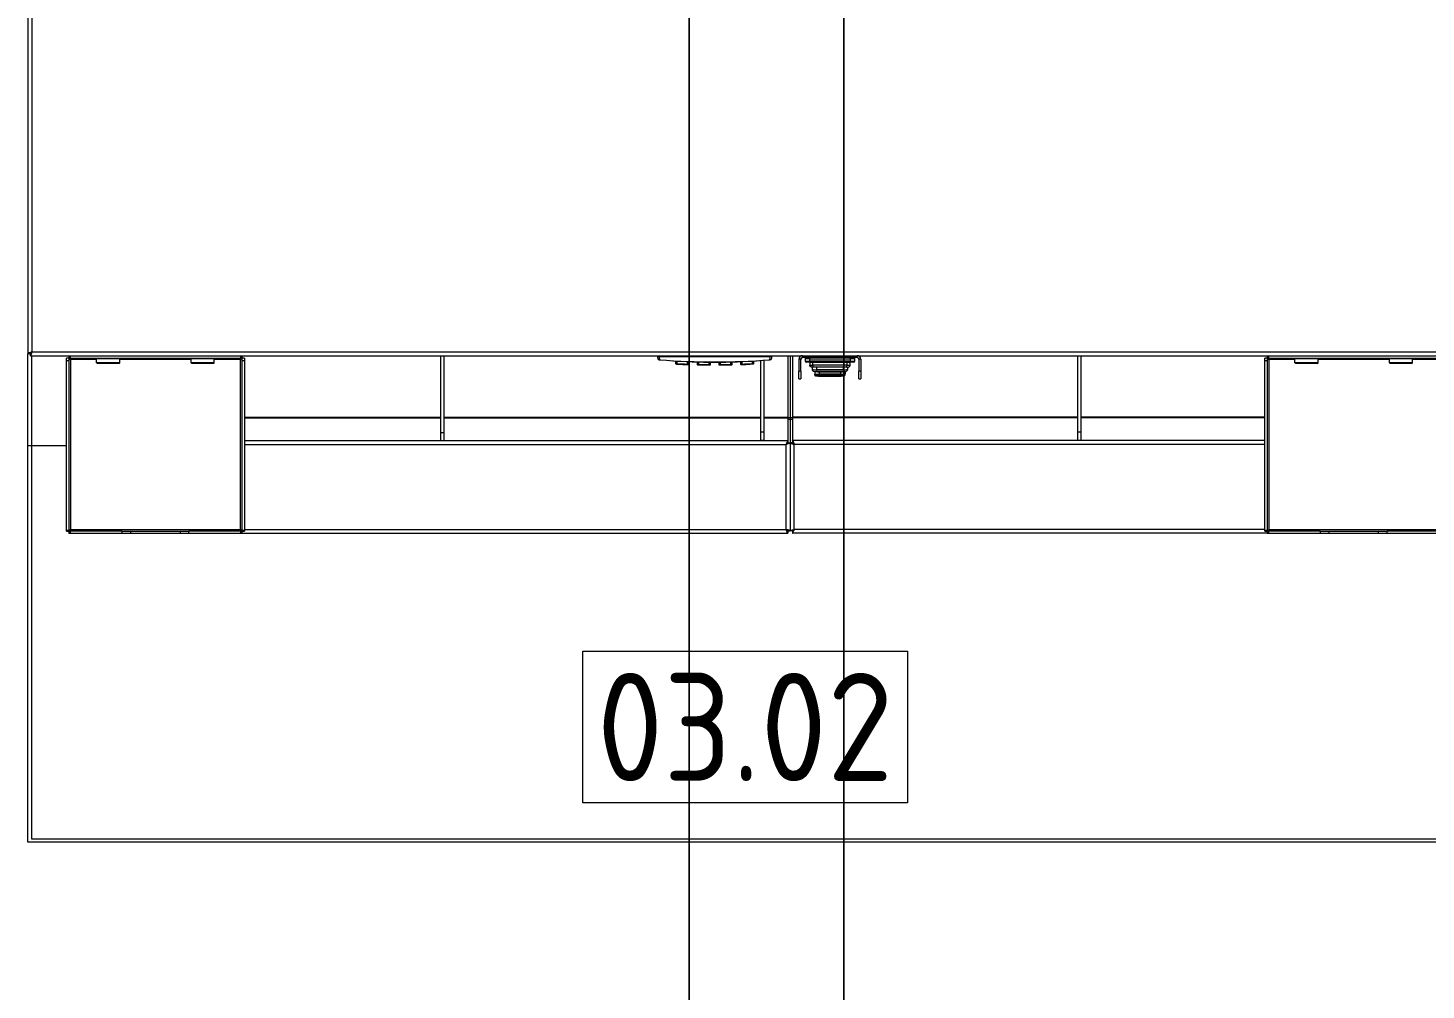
# Model space of a CAD drawing. Header units: inches. Extents: x 15 to 18199, y 5 to 12862.
# Drawn here: x 2012 to 2917, y 9131 to 9754 of the extents above; entities that cross this region are included whole.
import ezdxf
from ezdxf.enums import TextEntityAlignment as Align

# ---------------------------------------------------------------- set-up
doc = ezdxf.new("R2010")
doc.units = ezdxf.units.IN
doc.header["$MEASUREMENT"] = 0
doc.linetypes.add('$0$XREF-M AMNTY-ARC-GR$0$DLINE', pattern=[0.55, 0.3, -0.25])
for name, color, linetype, lineweight in [('200', 7, 'Continuous', 13), ('410P', 4, 'Continuous', 13), ('410PA', 4, 'Continuous', 13)]:
    doc.layers.add(name, color=color, linetype=linetype, lineweight=lineweight)
doc.styles.add('ISO8', font='isocp.shx')

# ---------------------------------------------------------------- blocks, each defined once
blk = doc.blocks.new('POS-G-A')
at = {"layer": '410P'}
blk.add_lwpolyline([(-105, -49), (-105, 49), (105, 49), (105, -49)], close=True, dxfattribs=at)
at = {"layer": '410P', "color": 3, "style": 'ISO8'}
blk.add_attdef('POS', text='', height=70, dxfattribs=at).set_placement((0, 0), align=Align.MIDDLE_CENTER)
at = {"layer": '410PA', "color": 4, "style": 'ISO8'}
blk.add_attdef('ARTIKELNUMMER', text='', height=50, dxfattribs=at).set_placement((0, -119), align=Align.CENTER)
blk = doc.blocks.new('A$C51405594')
at = {"layer": '200'}
for p, q in [((0, 999.95), (0, 316.2)), ((2.5, 997.45), (2.5, 317.45)), ((1.6, 316.45), (1.6, 316.81)), ((2.26, 317.31), (2.42, 317.31)), ((2.5, 317.45), (937.5, 317.45)), ((0, 256.75), (0, 316.2)), ((1.6, 316.2), (0, 316.2)), ((1.6, 314.95), (938.4, 314.95)), ((2.25, 314.95), (2.25, 256.75)), ((24.96, 311.87), (24.96, 313.44)), ((26.46, 313.44), (24.96, 313.44)), ((24.96, 311.87), (26.46, 311.87)), ((24.96, 201.89), (24.96, 311.87)), ((26.46, 313.44), (26.46, 311.87)), ((26.46, 311.87), (26.46, 201.89)), ((26.47, 314.95), (26.47, 313.45)), ((27.47, 313.45), (26.47, 313.45)), ((44.42, 312.45), (27.46, 312.45)), ((27.46, 312.45), (27.46, 202.45)), ((27.47, 313.45), (27.47, 314.95)), ((27.47, 313.45), (137.45, 313.45)), ((59.42, 312.95), (44.42, 312.95)), ((44.42, 310.45), (44.42, 312.95)), ((59.42, 310.45), (44.42, 310.45)), ((44.92, 309.95), (44.42, 310.45)), ((58.92, 309.95), (44.92, 309.95)), ((48.42, 312.95), (48.42, 313.45)), ((55.42, 312.95), (55.42, 313.45)), ((58.92, 309.95), (59.42, 310.45)), ((59.42, 310.45), (59.42, 312.95)), ((105.5, 312.45), (59.42, 312.45)), ((120.5, 312.95), (105.5, 312.95)), ((105.5, 310.45), (105.5, 312.95)), ((120.5, 310.45), (105.5, 310.45)), ((106, 309.95), (105.5, 310.45)), ((120, 309.95), (106, 309.95)), ((109.5, 312.95), (109.5, 313.45)), ((116.5, 312.95), (116.5, 313.45)), ((120, 309.95), (120.5, 310.45)), ((120.5, 310.45), (120.5, 312.95)), ((137.46, 312.45), (120.5, 312.45)), ((137.45, 314.95), (137.45, 313.45)), ((138.45, 313.45), (137.45, 313.45)), ((137.46, 202.45), (137.46, 312.45)), ((138.45, 313.45), (138.45, 314.95)), ((139.96, 313.44), (138.46, 313.44)), ((138.46, 311.87), (138.46, 313.44)), ((138.46, 311.87), (139.96, 311.87)), ((138.46, 201.89), (138.46, 311.87)), ((139.96, 313.44), (139.96, 311.87)), ((139.96, 311.87), (139.96, 201.89)), ((267, 265.08), (267, 314.95)), ((269, 314.95), (269, 265.08)), ((407.6, 314.45), (407.6, 314.95)), ((408.2, 314.45), (480.2, 314.45)), ((415.2, 311.75), (415.2, 311.89)), ((418.95, 311.52), (418.95, 309.89)), ((419.44, 309.63), (419.44, 309.57)), ((419.47, 309.63), (419.47, 309.57)), ((419.94, 309.6), (419.95, 309.85)), ((419.95, 309.85), (419.95, 311.47)), ((420.57, 309.57), (420.57, 309.51)), ((420.63, 309.57), (420.63, 309.5)), ((420.86, 309.55), (420.86, 309.49)), ((420.94, 309.55), (420.94, 309.49)), ((422.19, 309.49), (422.19, 309.43)), ((422.28, 309.48), (422.28, 309.42)), ((422.47, 309.47), (422.47, 309.41)), ((422.79, 309.46), (422.79, 309.4)), ((423.29, 309.44), (423.29, 309.37)), ((423.36, 309.43), (423.36, 309.37)), ((423.9, 309.41), (423.9, 309.34)), ((424.63, 309.37), (424.63, 309.31)), ((424.87, 309.36), (424.87, 309.3)), ((425.12, 309.35), (425.12, 309.29)), ((425.65, 309.33), (425.65, 309.27)), ((425.74, 309.33), (425.74, 309.26)), ((425.92, 309.32), (425.92, 309.26)), ((426.15, 309.25), (426.17, 309.25)), ((426.17, 309.31), (426.17, 309.25)), ((426.17, 309.25), (426.35, 309.25)), ((426.35, 309.3), (426.35, 309.25)), ((426.35, 309.25), (426.42, 309.25)), ((426.42, 309.3), (426.42, 309.25)), ((426.45, 309.55), (426.44, 309.3)), ((426.45, 311.16), (426.45, 309.55)), ((426.97, 309.28), (426.97, 309.25)), ((427.45, 309.52), (427.45, 311.12)), ((432.95, 310.95), (432.95, 309.33)), ((433.94, 309.07), (433.95, 309.32)), ((433.95, 309.32), (433.95, 310.92)), ((438.65, 310.97), (438.65, 310.98)), ((440.45, 310.82), (440.45, 309.21)), ((440.45, 309.21), (440.45, 308.96)), ((441.45, 309.21), (441.45, 310.82)), ((442.3, 310.94), (442.3, 310.95)), ((442.37, 310.94), (442.37, 310.95)), ((446.03, 310.94), (446.03, 310.95)), ((446.1, 310.94), (446.1, 310.95)), ((446.95, 310.82), (446.95, 309.21)), ((447.95, 309.21), (447.95, 310.82)), ((447.95, 308.96), (447.95, 309.21)), ((449.2, 308.98), (449.2, 308.95)), ((449.2, 308.95), (453.2, 308.95)), ((449.76, 310.97), (449.76, 310.98)), ((453.2, 309.04), (453.2, 308.95)), ((454.45, 310.92), (454.45, 309.32)), ((454.45, 309.32), (454.46, 309.07)), ((455.45, 309.33), (455.45, 310.95)), ((460.95, 311.12), (460.95, 309.52)), ((461.95, 309.55), (461.95, 311.16)), ((461.96, 309.3), (461.95, 309.55)), ((463.2, 309.35), (463.2, 309.3)), ((463.2, 309.3), (463.45, 309.3)), ((465.2, 309.44), (465.2, 309.38)), ((467.2, 309.54), (467.2, 309.47)), ((468.45, 311.47), (468.45, 309.85)), ((468.45, 309.85), (468.46, 309.6)), ((469.45, 309.89), (469.45, 311.52)), ((473.2, 311.89), (473.2, 311.75)), ((474, 265.51), (474, 311.94)), ((476, 312.08), (476, 265.51)), ((480.8, 314.45), (480.8, 314.95)), ((491.5, 314.95), (491.5, 275.14)), ((493, 314.95), (493, 274.68)), ((493, 314.95), (493, 274.68)), ((494.5, 314.95), (494.5, 275.14)), ((498.7, 312.7), (498.7, 304.95)), ((499.95, 312.7), (498.7, 312.7)), ((499.95, 304.95), (499.95, 312.7)), ((500.95, 314.95), (500.95, 313.7)), ((536.45, 313.7), (500.95, 313.7)), ((505.75, 312.95), (502.75, 312.95)), ((502.75, 312.95), (502.75, 311.45)), ((502.75, 311.45), (505.75, 311.45)), ((505.75, 310.7), (503.5, 310.7)), ((505.75, 313.7), (505.75, 312.95)), ((505.75, 311.45), (505.75, 312.95)), ((505.75, 312.95), (531.75, 312.95)), ((505.75, 311.45), (505.75, 310.7)), ((531.75, 311.45), (505.75, 311.45)), ((505.75, 310.7), (505.75, 308.81)), ((505.75, 310.7), (531.75, 310.7)), ((507.25, 307.57), (507.25, 306.17)), ((507.75, 308.77), (507.75, 310.7)), ((529.75, 308.77), (507.75, 308.77)), ((507.75, 308.77), (507.75, 307.57)), ((529.75, 307.57), (507.75, 307.57)), ((510.25, 305.89), (510.25, 307.57)), ((527.25, 307.57), (527.25, 305.89)), ((529.75, 310.7), (529.75, 308.77)), ((529.75, 307.57), (529.75, 308.77)), ((530.25, 306.17), (530.25, 307.57)), ((531.75, 312.95), (531.75, 313.7)), ((534.75, 312.95), (531.75, 312.95)), ((531.75, 312.95), (531.75, 311.45)), ((531.75, 311.45), (534.75, 311.45)), ((531.75, 310.7), (531.75, 311.45)), ((531.75, 308.81), (531.75, 310.7)), ((534, 310.7), (531.75, 310.7)), ((534.75, 311.45), (534.75, 312.95)), ((536.45, 313.7), (536.45, 314.95)), ((537.45, 312.7), (537.45, 304.95)), ((538.7, 312.7), (537.45, 312.7)), ((538.7, 312.7), (538.7, 304.95)), ((679, 265.51), (679, 314.95)), ((681, 314.95), (681, 265.51)), ((800.04, 311.87), (800.04, 313.44)), ((801.54, 313.44), (800.04, 313.44)), ((800.04, 311.87), (801.54, 311.87)), ((800.04, 201.89), (800.04, 311.87)), ((801.54, 313.44), (801.54, 311.87)), ((801.54, 311.87), (801.54, 201.89)), ((801.55, 314.95), (801.55, 313.45)), ((802.55, 313.45), (801.55, 313.45)), ((819.5, 312.45), (802.54, 312.45)), ((802.54, 312.45), (802.54, 202.45)), ((802.55, 313.45), (802.55, 314.95)), ((802.55, 313.45), (912.53, 313.45)), ((834.5, 312.95), (819.5, 312.95)), ((819.5, 310.45), (819.5, 312.95)), ((834.5, 310.45), (819.5, 310.45)), ((820, 309.95), (819.5, 310.45)), ((834, 309.95), (820, 309.95)), ((823.5, 312.95), (823.5, 313.45)), ((830.5, 312.95), (830.5, 313.45)), ((834, 309.95), (834.5, 310.45)), ((834.5, 310.45), (834.5, 312.95)), ((880.58, 312.45), (834.5, 312.45)), ((895.58, 312.95), (880.58, 312.95)), ((880.58, 310.45), (880.58, 312.95)), ((895.58, 310.45), (880.58, 310.45)), ((881.08, 309.95), (880.58, 310.45)), ((895.08, 309.95), (881.08, 309.95)), ((884.58, 312.95), (884.58, 313.45)), ((891.58, 312.95), (891.58, 313.45)), ((895.08, 309.95), (895.58, 310.45)), ((895.58, 310.45), (895.58, 312.95)), ((912.54, 312.45), (895.58, 312.45)), ((498.7, 299.95), (498.7, 304.95)), ((499.95, 304.95), (498.7, 304.95)), ((498.7, 299.95), (499.95, 299.95)), ((499.95, 304.95), (499.95, 299.95)), ((508.9, 304.82), (508.9, 303.33)), ((509, 302.39), (509, 303.11)), ((510.25, 305.89), (510.25, 304.75)), ((527.25, 305.89), (510.25, 305.89)), ((510.25, 304.75), (511.05, 304.75)), ((512, 304.54), (512, 304.76)), ((525.5, 304.76), (512, 304.76)), ((512, 304.54), (525.5, 304.54)), ((512, 302.97), (512, 304.54)), ((512, 302.97), (512, 302.78)), ((525.5, 302.97), (512, 302.97)), ((512, 302.03), (512, 302.78)), ((525.5, 302.78), (512, 302.78)), ((512, 301.81), (512, 302.03)), ((525.5, 302.03), (512, 302.03)), ((512, 301.81), (525.5, 301.81)), ((525.5, 304.54), (525.5, 304.76)), ((525.5, 304.54), (525.5, 302.97)), ((525.5, 302.97), (525.5, 302.78)), ((525.5, 302.03), (525.5, 302.78)), ((525.5, 302.03), (525.5, 301.81)), ((526.44, 304.75), (527.25, 304.75)), ((527.25, 304.75), (527.25, 305.89)), ((528.5, 302.39), (528.5, 303.11)), ((528.6, 304.82), (528.6, 303.33)), ((537.45, 299.95), (537.45, 304.95)), ((538.7, 304.95), (537.45, 304.95)), ((537.45, 299.95), (538.7, 299.95)), ((538.7, 304.95), (538.7, 299.95)), ((139.96, 275.14), (267, 275.14)), ((139.96, 274.74), (267, 274.74)), ((269, 275.14), (474, 275.14)), ((269, 274.74), (474, 274.74)), ((476, 275.14), (491.5, 275.14)), ((476, 274.74), (491.5, 274.74)), ((491.5, 275.14), (491.5, 274.74)), ((491.5, 274.74), (491.5, 259.92)), ((493, 274.68), (491.5, 274.68)), ((493, 273.66), (491.5, 273.66)), ((493, 274.68), (493, 273.66)), ((494.5, 274.68), (493, 274.68)), ((493, 274.68), (493, 273.66)), ((494.5, 273.66), (493, 273.66)), ((493, 273.66), (493, 258.5)), ((493, 273.66), (493, 258.5)), ((679, 275.14), (494.5, 275.14)), ((494.5, 275.14), (494.5, 274.74)), ((679, 274.74), (494.5, 274.74)), ((494.5, 274.74), (494.5, 259.92)), ((800.04, 275.14), (681, 275.14)), ((800.04, 274.74), (681, 274.74)), ((269, 265.08), (267, 265.08)), ((267, 260.08), (267, 265.08)), ((269, 265.08), (269, 260.08)), ((476, 265.51), (474, 265.51)), ((474, 260.26), (474, 265.51)), ((476, 265.51), (476, 260.26)), ((681, 265.51), (679, 265.51)), ((679, 260.26), (679, 265.51)), ((681, 265.51), (681, 260.26)), ((0, 256.75), (2.25, 256.75)), ((0, 0), (0, 256.75)), ((0, 256.75), (2.25, 256.75)), ((2.25, 256.75), (24.96, 256.75)), ((2.25, 256.75), (24.96, 256.75)), ((2.25, 256.75), (2.25, 2.25)), ((139.96, 260.08), (491.43, 260.08)), ((139.96, 257.58), (490.5, 257.58)), ((474, 260.08), (474, 260.26)), ((474, 260.26), (476, 260.26)), ((476, 260.26), (476, 260.08)), ((490.5, 202.5), (490.5, 257.58)), ((491.5, 258.51), (491.22, 258.51)), ((491.43, 260.08), (491.43, 258.58)), ((491.5, 259.92), (491.5, 258.51)), ((491.5, 258.51), (491.5, 258.5)), ((491.5, 258.5), (493, 258.5)), ((494.5, 258.5), (493, 258.5)), ((493, 258.5), (493, 201.57)), ((493, 258.5), (493, 201.57)), ((494.5, 259.92), (494.5, 258.51)), ((494.5, 258.51), (494.78, 258.51)), ((494.5, 258.51), (494.5, 258.5)), ((800.04, 260.08), (494.57, 260.08)), ((494.57, 260.08), (494.57, 258.58)), ((800.04, 257.58), (495.5, 257.58)), ((495.5, 202.5), (495.5, 257.58)), ((679, 260.08), (679, 260.26)), ((679, 260.26), (681, 260.26)), ((681, 260.26), (681, 260.08)), ((24.96, 201.46), (24.96, 201.89)), ((26.46, 201.89), (24.96, 201.89)), ((24.96, 201.46), (26.46, 201.46)), ((26.46, 201.89), (26.46, 201.46)), ((26.47, 201.45), (27.47, 201.45)), ((26.47, 201.45), (26.47, 199.95)), ((27.47, 199.95), (26.47, 199.95)), ((27.46, 202.45), (137.46, 202.45)), ((27.47, 199.95), (27.47, 201.45)), ((60.78, 201.45), (27.47, 201.45)), ((60.78, 199.95), (27.47, 199.95)), ((60.78, 201.45), (60.78, 199.95)), ((60.78, 201.45), (66.56, 201.45)), ((66.56, 199.95), (60.78, 199.95)), ((66.56, 199.95), (66.56, 201.45)), ((66.56, 201.45), (98.36, 201.45)), ((98.36, 199.95), (66.56, 199.95)), ((98.36, 201.45), (104.15, 201.45)), ((98.36, 201.45), (98.36, 199.95)), ((104.15, 199.95), (98.36, 199.95)), ((104.15, 199.95), (104.15, 201.45)), ((137.45, 201.45), (104.15, 201.45)), ((137.45, 199.95), (104.15, 199.95)), ((137.45, 201.45), (138.45, 201.45)), ((137.45, 201.45), (137.45, 199.95)), ((138.45, 199.95), (137.45, 199.95)), ((138.45, 199.95), (138.45, 201.45)), ((138.45, 200), (491.43, 200)), ((138.46, 201.46), (138.46, 201.89)), ((139.96, 201.89), (138.46, 201.89)), ((138.46, 201.46), (139.96, 201.46)), ((139.96, 202.5), (490.5, 202.5)), ((139.96, 201.89), (139.96, 201.46)), ((491.43, 201.5), (491.43, 200)), ((491.5, 201.57), (493, 201.57)), ((494.5, 201.57), (493, 201.57)), ((494.57, 201.5), (494.57, 200)), ((801.55, 200), (494.57, 200)), ((800.04, 202.5), (495.5, 202.5)), ((800.04, 201.46), (800.04, 201.89)), ((801.54, 201.89), (800.04, 201.89)), ((800.04, 201.46), (801.54, 201.46)), ((801.54, 201.89), (801.54, 201.46)), ((801.55, 201.45), (802.55, 201.45)), ((801.55, 201.45), (801.55, 199.95)), ((802.55, 199.95), (801.55, 199.95)), ((802.54, 202.45), (912.54, 202.45)), ((802.55, 199.95), (802.55, 201.45)), ((835.86, 201.45), (802.55, 201.45)), ((835.86, 199.95), (802.55, 199.95)), ((835.86, 201.45), (835.86, 199.95)), ((835.86, 201.45), (841.64, 201.45)), ((841.64, 199.95), (835.86, 199.95)), ((841.64, 199.95), (841.64, 201.45)), ((841.64, 201.45), (873.44, 201.45)), ((873.44, 199.95), (841.64, 199.95)), ((873.44, 201.45), (879.23, 201.45)), ((873.44, 201.45), (873.44, 199.95)), ((879.23, 199.95), (873.44, 199.95)), ((879.23, 199.95), (879.23, 201.45)), ((912.53, 201.45), (879.23, 201.45)), ((912.53, 199.95), (879.23, 199.95)), ((940, 0), (0, 0)), ((2.25, 2.25), (937.75, 2.25))]:
    blk.add_line(p, q, dxfattribs=at)
for centre, radius, start, end in [((416, 315.17), 8.83, 184.67542, 197.94445), ((416, 315.17), 7.83, 185.27438, 201.02273), ((444.2, 758.22), 447.27, 265.44654, 274.55346), ((444.2, 758.08), 447.27, 266.28246, 273.71754), ((419.2, 309.89), 0.25, 180, 266.8083), ((444.2, 758.22), 449.33, 266.84082, 266.84523), ((444.2, 758.22), 449.27, 266.90415, 267.73448), ((444.2, 758.22), 449.02, 266.90415, 267.73448), ((444.2, 758.22), 449.33, 267.20376, 267.22855), ((444.2, 758.22), 449.33, 267.22855, 267.26914), ((444.2, 758.22), 449.33, 267.26914, 267.33256), ((444.2, 758.22), 449.33, 267.33256, 267.34183), ((444.2, 758.22), 449.33, 267.41031, 267.50343), ((444.2, 758.22), 449.33, 267.50343, 267.53406), ((444.2, 758.22), 449.33, 267.63433, 267.64563), ((444.2, 758.22), 449.33, 267.6686, 267.69772), ((427.2, 309.52), 0.25, 267.83025, 0), ((433.2, 309.33), 0.25, 180, 268.59624), ((444.2, 758.22), 449.27, 268.69197, 269.52149), ((444.2, 758.22), 449.02, 268.69197, 269.52149), ((444.2, 758.22), 447.28, 269.2885, 269.75688), ((441.2, 309.21), 0.25, 269.61719, 0), ((444.2, 758.22), 447.28, 269.76541, 270.23377), ((444.2, 758.22), 447.28, 270.24383, 270.71221), ((447.2, 309.21), 0.25, 180, 270.38281), ((444.2, 758.22), 449.02, 270.47851, 271.30803), ((444.2, 758.22), 449.27, 270.47851, 271.30803), ((455.2, 309.33), 0.25, 271.40376, 0), ((461.2, 309.52), 0.25, 180, 272.16975), ((444.2, 758.22), 449.02, 272.26552, 273.09585), ((444.2, 758.22), 449.27, 272.26552, 273.09585), ((444.2, 758.22), 449.33, 272.45587, 272.67875), ((444.2, 758.22), 449.33, 272.67875, 272.93408), ((469.2, 309.89), 0.25, 273.1917, 0), ((472.4, 315.17), 7.83, 338.97727, 354.72562), ((472.4, 315.17), 8.83, 342.05555, 355.32458), ((500.95, 312.7), 2.25, 90, 180), ((500.95, 312.7), 1, 90, 180), ((503.5, 312.95), 0.75, 90, 180), ((503.5, 311.45), 0.75, 180, 270), ((534, 312.95), 0.75, 0, 90), ((534, 311.45), 0.75, 270, 0), ((536.45, 312.7), 2.25, 0, 90), ((536.45, 312.7), 1, 0, 90)]:
    blk.add_arc(centre, radius, start, end, dxfattribs=at)
for centre, major_axis, ratio, start_param, end_param in [((507.75, 308.81), (-2, 0), 0.021935, 0, 1.570796), ((529.75, 308.81), (-2, 0), 0.021935, 1.570796, 3.141593), ((510.25, 306.17), (-3, 0), 0.09327, 0, 1.570796), ((512, 303.33), (-3.1, 0), 0.118701, 0, 1.570796), ((512, 304.87), (-3.1, 0), 0.118701, 0.169799, 1.137639), ((512, 302.39), (-3, 0), 0.118701, 0, 1.570796), ((512, 303.13), (-3, 0), 0.118701, 0.160077, 1.570796), ((510.59, 304.51), (0.014, 0.25), 0.416771, 4.843345, 6.022934), ((525.5, 303.33), (3.1, 0), 0.118701, 4.712389, 6.283185), ((525.5, 303.13), (3, 0), 0.118701, 4.712389, 6.123108), ((525.5, 302.39), (3, 0), 0.118701, 4.712389, 6.283185), ((525.5, 304.87), (3.1, 0), 0.118701, 5.145546, 6.113248), ((526.9, 304.51), (-0.014, 0.25), 0.416771, 0.260252, 1.43984), ((527.25, 306.17), (-3, 0), 0.09327, 1.570796, 3.141593)]:
    blk.add_ellipse(centre, major_axis=major_axis, ratio=ratio, start_param=start_param, end_param=end_param, dxfattribs=at)
for points, knots in [([(0, 316.55), (0, 316.62), (0.07, 316.7), (0.33, 316.85), (0.52, 316.93), (1, 317.08), (1.28, 317.16), (1.88, 317.31), (2.19, 317.38), (2.5, 317.45)], [0, 0, 0, 0, 0.1028579, 0.1028579, 0.2056657, 0.2056657, 0.3084733, 0.3084733, 0.4041739, 0.4041739, 0.4041739, 0.4041739]), ([(1.5, 316.55), (1.41, 316.55), (0.91, 316.55), (0.41, 316.55), (0, 316.55)], [0.05, 0.05, 0.05, 0.05, 0.077324, 0.2, 0.2, 0.2, 0.2]), ([(2.5, 317.45), (2.35, 317.36), (2.2, 317.28), (1.93, 317.1), (1.81, 317.02), (1.65, 316.87), (1.59, 316.81), (1.52, 316.68), (1.5, 316.61), (1.5, 316.55)], [0, 0, 0, 0, 0.0519615, 0.0519615, 0.1039035, 0.1039035, 0.1427772, 0.1427772, 0.1816509, 0.1816509, 0.1816509, 0.1816509]), ([(1.6, 316.45), (1.69, 316.45), (1.77, 316.48), (1.94, 316.61), (2.03, 316.71), (2.18, 316.91), (2.24, 317.01), (2.37, 317.22), (2.44, 317.34), (2.5, 317.45)], [0, 0, 0, 0, 0.0519615, 0.0519615, 0.1039035, 0.1039035, 0.1427772, 0.1427772, 0.1816509, 0.1816509, 0.1816509, 0.1816509]), ([(2.5, 317.45), (2.42, 317.11), (2.35, 316.78), (2.19, 316.17), (2.12, 315.89), (1.97, 315.42), (1.89, 315.24), (1.74, 315.01), (1.67, 314.95), (1.6, 314.95)], [0, 0, 0, 0, 0.1028579, 0.1028579, 0.2056657, 0.2056657, 0.3084733, 0.3084733, 0.4041739, 0.4041739, 0.4041739, 0.4041739]), ([(1.6, 314.95), (1.6, 315.36), (1.6, 315.86), (1.6, 316.36), (1.6, 316.45)], [-0.2, -0.2, -0.2, -0.2, -0.077324, -0.05, -0.05, -0.05, -0.05]), ([(27.46, 312.45), (27.31, 312.55), (27.15, 312.64), (26.88, 312.84), (26.76, 312.93), (26.6, 313.1), (26.55, 313.17), (26.48, 313.3), (26.46, 313.37), (26.46, 313.44)], [0, 0, 0, 0, 0.0546692, 0.0546692, 0.1093187, 0.1093187, 0.1478201, 0.1478201, 0.1863216, 0.1863216, 0.1863216, 0.1863216]), ([(26.47, 313.45), (26.57, 313.45), (26.66, 313.41), (26.86, 313.28), (26.95, 313.18), (27.12, 312.97), (27.19, 312.87), (27.32, 312.66), (27.39, 312.56), (27.46, 312.45)], [0, 0, 0, 0, 0.0546692, 0.0546692, 0.1093187, 0.1093187, 0.1478201, 0.1478201, 0.1863216, 0.1863216, 0.1863216, 0.1863216]), ([(137.46, 312.45), (137.56, 312.6), (137.65, 312.75), (137.85, 313.03), (137.94, 313.15), (138.11, 313.31), (138.18, 313.36), (138.31, 313.43), (138.38, 313.45), (138.45, 313.45)], [0, 0, 0, 0, 0.0546692, 0.0546692, 0.1093187, 0.1093187, 0.1478201, 0.1478201, 0.1863216, 0.1863216, 0.1863216, 0.1863216]), ([(138.46, 313.44), (138.46, 313.34), (138.42, 313.25), (138.29, 313.05), (138.19, 312.96), (137.98, 312.79), (137.88, 312.72), (137.68, 312.58), (137.57, 312.52), (137.46, 312.45)], [0, 0, 0, 0, 0.0546692, 0.0546692, 0.1093187, 0.1093187, 0.1478201, 0.1478201, 0.1863216, 0.1863216, 0.1863216, 0.1863216]), ([(408.2, 314.45), (408.08, 314.45), (407.93, 314.45), (407.71, 314.45), (407.58, 314.45), (407.41, 314.45), (407.32, 314.45), (407.23, 314.45), (407.21, 314.45), (407.2, 314.45)], [0.4452807, 0.4452807, 0.4452807, 0.4452807, 0.4825033, 0.4825033, 0.5196348, 0.5196348, 0.5566795, 0.5566795, 0.5936611, 0.5936611, 0.5936611, 0.5936611]), ([(407.6, 312.45), (407.6, 312.45), (407.62, 312.45), (407.7, 312.44), (407.76, 312.44), (407.93, 312.42), (408.04, 312.41), (408.24, 312.4), (408.33, 312.39), (408.51, 312.37), (408.6, 312.37), (408.69, 312.36)], [0.5010989, 0.5010989, 0.5010989, 0.5010989, 0.5332716, 0.5332716, 0.5707133, 0.5707133, 0.6110814, 0.6110814, 0.638647, 0.638647, 0.6665997, 0.6665997, 0.6665997, 0.6665997]), ([(419.95, 309.85), (419.89, 309.86), (419.82, 309.86), (419.66, 309.87), (419.56, 309.87), (419.35, 309.88), (419.24, 309.88), (419.05, 309.89), (418.98, 309.89), (418.95, 309.89), (418.95, 309.89), (418.95, 309.89)], [0, 0, 0, 0, 0.0144987, 0.0144987, 0.0376967, 0.0376967, 0.067854, 0.067854, 0.1070586, 0.1070586, 0.1171418, 0.1171418, 0.1171418, 0.1171418]), ([(419.19, 309.65), (419.19, 309.65), (419.19, 309.65), (419.21, 309.64), (419.26, 309.64), (419.41, 309.63), (419.49, 309.63), (419.64, 309.62), (419.72, 309.62), (419.84, 309.61), (419.89, 309.61), (419.94, 309.6)], [-0.1171418, -0.1171418, -0.1171418, -0.1171418, -0.1070586, -0.1070586, -0.067854, -0.067854, -0.0376967, -0.0376967, -0.0144987, -0.0144987, 0, 0, 0, 0]), ([(419.47, 309.57), (419.47, 309.57), (419.49, 309.57), (419.54, 309.56), (419.58, 309.56), (419.68, 309.55), (419.74, 309.55), (419.88, 309.54), (419.95, 309.54), (420.09, 309.53), (420.16, 309.53), (420.3, 309.52), (420.36, 309.52), (420.46, 309.51), (420.5, 309.51), (420.56, 309.51), (420.57, 309.51), (420.57, 309.51)], [-0.1658624, -0.1658624, -0.1658624, -0.1658624, -0.1451462, -0.1451462, -0.1244299, -0.1244299, -0.10368, -0.10368, -0.08293, -0.08293, -0.0621812, -0.0621812, -0.0414323, -0.0414323, -0.0207161, -0.0207161, -0.0006583, -0.0006583, -0.0006583, -0.0006583]), ([(420.57, 309.51), (420.58, 309.51), (420.58, 309.51), (420.62, 309.5), (420.63, 309.5), (420.63, 309.5)], [-0.02581505, -0.02581505, -0.02581505, -0.02581505, -0.0225241, -0.0225241, 0, 0, 0, 0]), ([(420.86, 309.49), (420.86, 309.49), (420.88, 309.49), (420.93, 309.49), (420.94, 309.49), (420.94, 309.49)], [0.28366521, 0.28366521, 0.28366521, 0.28366521, 0.31909914, 0.31909914, 0.32036297, 0.32036297, 0.32036297, 0.32036297]), ([(420.94, 309.49), (420.97, 309.49), (421.02, 309.48), (421.13, 309.48), (421.21, 309.47), (421.37, 309.47), (421.45, 309.46), (421.62, 309.45), (421.7, 309.45), (421.86, 309.44), (421.94, 309.44), (422.05, 309.43), (422.1, 309.43), (422.17, 309.43), (422.19, 309.43), (422.19, 309.43)], [-0.1709288, -0.1709288, -0.1709288, -0.1709288, -0.1472798, -0.1472798, -0.122721, -0.122721, -0.0981621, -0.0981621, -0.0736046, -0.0736046, -0.0490471, -0.0490471, -0.0245236, -0.0245236, 0, 0, 0, 0]), ([(425.12, 309.29), (425.12, 309.29), (425.12, 309.29), (425.14, 309.29), (425.15, 309.29), (425.22, 309.29), (425.28, 309.28), (425.44, 309.28), (425.54, 309.27), (425.65, 309.27)], [-0.1049496, -0.1049496, -0.1049496, -0.1049496, -0.0950428, -0.0950428, -0.0727714, -0.0727714, -0.036488, -0.036488, 0, 0, 0, 0]), ([(425.74, 309.26), (425.76, 309.26), (425.77, 309.26), (425.83, 309.26), (425.88, 309.26), (425.92, 309.26)], [0.274951, 0.274951, 0.274951, 0.274951, 0.27979344, 0.27979344, 0.29298493, 0.29298493, 0.29298493, 0.29298493]), ([(426.42, 309.25), (426.53, 309.25), (426.62, 309.25), (426.78, 309.25), (426.85, 309.25), (426.95, 309.25), (426.96, 309.25), (426.97, 309.25)], [-0.102525, -0.102525, -0.102525, -0.102525, -0.0696839, -0.0696839, -0.0348419, -0.0348419, 0, 0, 0, 0]), ([(426.44, 309.3), (426.47, 309.3), (426.5, 309.3), (426.67, 309.29), (426.79, 309.29), (426.98, 309.28), (427.05, 309.28), (427.13, 309.27), (427.16, 309.27), (427.19, 309.27), (427.19, 309.27), (427.19, 309.27)], [-0.1172563, -0.1172563, -0.1172563, -0.1172563, -0.1077913, -0.1077913, -0.0683184, -0.0683184, -0.0379547, -0.0379547, -0.014598, -0.014598, 0, 0, 0, 0]), ([(427.45, 309.52), (427.45, 309.52), (427.44, 309.52), (427.41, 309.52), (427.37, 309.52), (427.26, 309.53), (427.17, 309.53), (426.92, 309.54), (426.75, 309.54), (426.53, 309.55), (426.49, 309.55), (426.45, 309.55)], [0, 0, 0, 0, 0.014598, 0.014598, 0.0379547, 0.0379547, 0.0683184, 0.0683184, 0.1077913, 0.1077913, 0.1172563, 0.1172563, 0.1172563, 0.1172563]), ([(433.95, 309.32), (433.89, 309.32), (433.82, 309.32), (433.65, 309.32), (433.55, 309.32), (433.34, 309.33), (433.24, 309.33), (433.05, 309.33), (432.98, 309.33), (432.95, 309.33), (432.95, 309.33), (432.95, 309.33)], [0, 0, 0, 0, 0.014713, 0.014713, 0.0382538, 0.0382538, 0.0688569, 0.0688569, 0.1086409, 0.1086409, 0.1170702, 0.1170702, 0.1170702, 0.1170702]), ([(433.19, 309.08), (433.19, 309.08), (433.2, 309.08), (433.21, 309.08), (433.27, 309.08), (433.41, 309.08), (433.49, 309.08), (433.65, 309.07), (433.72, 309.07), (433.85, 309.07), (433.9, 309.07), (433.94, 309.07)], [-0.1170702, -0.1170702, -0.1170702, -0.1170702, -0.1086409, -0.1086409, -0.0688569, -0.0688569, -0.0382538, -0.0382538, -0.014713, -0.014713, 0, 0, 0, 0]), ([(441.45, 309.21), (441.45, 309.21), (441.44, 309.21), (441.41, 309.21), (441.37, 309.21), (441.26, 309.21), (441.17, 309.21), (440.92, 309.21), (440.75, 309.21), (440.53, 309.21), (440.49, 309.21), (440.45, 309.21)], [0, 0, 0, 0, 0.0145957, 0.0145957, 0.0379488, 0.0379488, 0.0683078, 0.0683078, 0.1077745, 0.1077745, 0.1172161, 0.1172161, 0.1172161, 0.1172161]), ([(440.45, 308.96), (440.48, 308.96), (440.51, 308.96), (440.67, 308.96), (440.8, 308.96), (440.99, 308.96), (441.05, 308.96), (441.14, 308.96), (441.17, 308.96), (441.19, 308.96), (441.2, 308.96), (441.2, 308.96)], [-0.1172161, -0.1172161, -0.1172161, -0.1172161, -0.1077745, -0.1077745, -0.0683078, -0.0683078, -0.0379488, -0.0379488, -0.0145957, -0.0145957, 0, 0, 0, 0]), ([(447.95, 309.21), (447.88, 309.21), (447.82, 309.21), (447.65, 309.21), (447.55, 309.21), (447.34, 309.21), (447.23, 309.21), (447.02, 309.21), (446.95, 309.21), (446.95, 309.21)], [0, 0, 0, 0, 0.014839, 0.014839, 0.0385815, 0.0385815, 0.0694467, 0.0694467, 0.1170552, 0.1170552, 0.1170552, 0.1170552]), ([(447.2, 308.96), (447.2, 308.96), (447.25, 308.96), (447.41, 308.96), (447.49, 308.96), (447.65, 308.96), (447.73, 308.96), (447.85, 308.96), (447.9, 308.96), (447.95, 308.96)], [-0.1170552, -0.1170552, -0.1170552, -0.1170552, -0.0694467, -0.0694467, -0.0385815, -0.0385815, -0.014839, -0.014839, 0, 0, 0, 0]), ([(455.45, 309.33), (455.45, 309.33), (455.44, 309.33), (455.41, 309.33), (455.37, 309.33), (455.26, 309.33), (455.17, 309.33), (454.92, 309.32), (454.75, 309.32), (454.53, 309.32), (454.49, 309.32), (454.45, 309.32)], [0, 0, 0, 0, 0.0145971, 0.0145971, 0.0379525, 0.0379525, 0.0683144, 0.0683144, 0.107785, 0.107785, 0.1172296, 0.1172296, 0.1172296, 0.1172296]), ([(454.46, 309.07), (454.49, 309.07), (454.52, 309.07), (454.68, 309.07), (454.81, 309.07), (454.99, 309.08), (455.06, 309.08), (455.15, 309.08), (455.18, 309.08), (455.2, 309.08), (455.21, 309.08), (455.21, 309.08)], [-0.1172296, -0.1172296, -0.1172296, -0.1172296, -0.107785, -0.107785, -0.0683144, -0.0683144, -0.0379525, -0.0379525, -0.0145971, -0.0145971, 0, 0, 0, 0]), ([(461.95, 309.55), (461.89, 309.55), (461.82, 309.55), (461.65, 309.54), (461.56, 309.54), (461.35, 309.53), (461.24, 309.53), (461.05, 309.52), (460.98, 309.52), (460.95, 309.52), (460.95, 309.52), (460.95, 309.52)], [0, 0, 0, 0, 0.014556, 0.014556, 0.0378456, 0.0378456, 0.0681221, 0.0681221, 0.1074816, 0.1074816, 0.1170982, 0.1170982, 0.1170982, 0.1170982]), ([(461.21, 309.27), (461.21, 309.27), (461.21, 309.27), (461.23, 309.27), (461.29, 309.27), (461.43, 309.28), (461.51, 309.28), (461.66, 309.29), (461.74, 309.29), (461.86, 309.3), (461.91, 309.3), (461.96, 309.3)], [-0.1170982, -0.1170982, -0.1170982, -0.1170982, -0.1074816, -0.1074816, -0.0681221, -0.0681221, -0.0378456, -0.0378456, -0.014556, -0.014556, 0, 0, 0, 0]), ([(469.45, 309.89), (469.45, 309.89), (469.44, 309.89), (469.41, 309.89), (469.37, 309.89), (469.26, 309.89), (469.17, 309.88), (468.92, 309.87), (468.75, 309.87), (468.54, 309.86), (468.49, 309.86), (468.45, 309.85)], [0, 0, 0, 0, 0.0145889, 0.0145889, 0.0379311, 0.0379311, 0.068276, 0.068276, 0.1077244, 0.1077244, 0.1172996, 0.1172996, 0.1172996, 0.1172996]), ([(468.46, 309.6), (468.5, 309.61), (468.53, 309.61), (468.69, 309.62), (468.82, 309.62), (469, 309.63), (469.07, 309.64), (469.16, 309.64), (469.18, 309.64), (469.21, 309.64), (469.21, 309.65), (469.21, 309.65)], [-0.1172996, -0.1172996, -0.1172996, -0.1172996, -0.1077244, -0.1077244, -0.068276, -0.068276, -0.0379311, -0.0379311, -0.0145889, -0.0145889, 0, 0, 0, 0]), ([(479.71, 312.36), (479.87, 312.37), (480.02, 312.39), (480.3, 312.41), (480.42, 312.42), (480.61, 312.43), (480.69, 312.44), (480.78, 312.45), (480.8, 312.45), (480.8, 312.45)], [0.6666235, 0.6666235, 0.6666235, 0.6666235, 0.7141518, 0.7141518, 0.7572364, 0.7572364, 0.7965079, 0.7965079, 0.8323002, 0.8323002, 0.8323002, 0.8323002]), ([(481.2, 314.45), (481.19, 314.45), (481.17, 314.45), (481.08, 314.45), (480.99, 314.45), (480.82, 314.45), (480.7, 314.45), (480.47, 314.45), (480.32, 314.45), (480.2, 314.45)], [0.5936611, 0.5936611, 0.5936611, 0.5936611, 0.6306426, 0.6306426, 0.6676874, 0.6676874, 0.7048189, 0.7048189, 0.7420414, 0.7420414, 0.7420414, 0.7420414]), ([(507.75, 307.57), (507.65, 307.57), (507.56, 307.57), (507.39, 307.57), (507.31, 307.57), (507.15, 307.58), (507.08, 307.58), (506.94, 307.59), (506.88, 307.6), (506.76, 307.62), (506.72, 307.62), (506.62, 307.65), (506.56, 307.66), (506.36, 307.76), (506.3, 307.79), (506.17, 307.89), (506.11, 307.94), (506, 308.06), (505.96, 308.12), (505.85, 308.3), (505.79, 308.45), (505.75, 308.68), (505.75, 308.74), (505.75, 308.81)], [0, 0, 0, 0, 0.314159, 0.314159, 0.628319, 0.628319, 0.942478, 0.942478, 1.256637, 1.256637, 1.354704, 1.354704, 1.4631, 1.4631, 1.499438, 1.499438, 1.522427, 1.522427, 1.537937, 1.537937, 1.561753, 1.561753, 1.570796, 1.570796, 1.570796, 1.570796]), ([(529.75, 307.57), (529.84, 307.57), (529.93, 307.57), (530.1, 307.57), (530.19, 307.57), (530.34, 307.58), (530.41, 307.58), (530.55, 307.59), (530.61, 307.6), (530.74, 307.62), (530.77, 307.62), (530.87, 307.65), (530.93, 307.66), (531.13, 307.76), (531.19, 307.79), (531.32, 307.89), (531.38, 307.94), (531.49, 308.06), (531.53, 308.12), (531.64, 308.3), (531.7, 308.45), (531.74, 308.68), (531.75, 308.74), (531.75, 308.81)], [0, 0, 0, 0, 0.314159, 0.314159, 0.628319, 0.628319, 0.942478, 0.942478, 1.256637, 1.256637, 1.354704, 1.354704, 1.4631, 1.4631, 1.499438, 1.499438, 1.522427, 1.522427, 1.537937, 1.537937, 1.561753, 1.561753, 1.570796, 1.570796, 1.570796, 1.570796]), ([(802.54, 312.45), (802.39, 312.55), (802.23, 312.64), (801.96, 312.84), (801.84, 312.93), (801.68, 313.1), (801.63, 313.17), (801.56, 313.3), (801.54, 313.37), (801.54, 313.44)], [0, 0, 0, 0, 0.0546692, 0.0546692, 0.1093187, 0.1093187, 0.1478201, 0.1478201, 0.1863216, 0.1863216, 0.1863216, 0.1863216]), ([(801.55, 313.45), (801.65, 313.45), (801.74, 313.41), (801.94, 313.28), (802.03, 313.18), (802.2, 312.97), (802.27, 312.87), (802.4, 312.66), (802.47, 312.56), (802.54, 312.45)], [0, 0, 0, 0, 0.0546692, 0.0546692, 0.1093187, 0.1093187, 0.1478201, 0.1478201, 0.1863216, 0.1863216, 0.1863216, 0.1863216]), ([(507.25, 306.17), (507.25, 306.03), (507.27, 305.9), (507.35, 305.66), (507.4, 305.55), (507.53, 305.36), (507.61, 305.29), (507.77, 305.15), (507.84, 305.11), (508, 305.02), (508.07, 304.99), (508.27, 304.92), (508.37, 304.9), (508.63, 304.85), (508.79, 304.83), (509.12, 304.79), (509.31, 304.78), (509.69, 304.76), (509.89, 304.75), (510.14, 304.75), (510.19, 304.75), (510.25, 304.75)], [-1.570796, -1.570796, -1.570796, -1.570796, -1.532163, -1.532163, -1.489662, -1.489662, -1.434935, -1.434935, -1.358598, -1.358598, -1.248483, -1.248483, -1.02129, -1.02129, -0.70713, -0.70713, -0.392971, -0.392971, -0.078812, -0.078812, 0, 0, 0, 0]), ([(508.9, 303.33), (508.9, 303.31), (508.9, 303.28), (508.91, 303.23), (508.92, 303.21), (508.94, 303.17), (508.95, 303.16), (508.98, 303.13), (508.99, 303.12), (509.01, 303.1), (509.02, 303.09), (509.03, 303.08)], [0, 0, 0, 0, 0.0320155, 0.0320155, 0.0640309, 0.0640309, 0.0960464, 0.0960464, 0.1280618, 0.1280618, 0.1600773, 0.1600773, 0.1600773, 0.1600773]), ([(509, 302.39), (509, 302.34), (509.01, 302.3), (509.04, 302.22), (509.07, 302.19), (509.14, 302.13), (509.18, 302.1), (509.33, 302.03), (509.46, 302), (509.78, 301.94), (509.98, 301.91), (510.43, 301.87), (510.69, 301.85), (511.23, 301.82), (511.52, 301.82), (511.87, 301.81), (511.93, 301.81), (512, 301.81)], [6.283185, 6.283185, 6.283185, 6.283185, 6.340288, 6.340288, 6.407736, 6.407736, 6.529168, 6.529168, 6.843327, 6.843327, 7.157487, 7.157487, 7.471646, 7.471646, 7.785805, 7.785805, 7.853982, 7.853982, 7.853982, 7.853982]), ([(510.69, 304.54), (510.9, 304.53), (511.11, 304.53), (511.55, 304.53), (511.77, 304.54), (512, 304.54)], [0, 0, 0, 0, 0.0724217, 0.0724217, 0.1448633, 0.1448633, 0.1448633, 0.1448633]), ([(512, 304.76), (511.75, 304.76), (511.51, 304.75), (511.2, 304.75), (511.12, 304.75), (511.05, 304.75)], [-0.14486325, -0.14486325, -0.14486325, -0.14486325, -0.0724217, -0.0724217, -0.04877988, -0.04877988, -0.04877988, -0.04877988]), ([(526.44, 304.75), (526.37, 304.75), (526.29, 304.75), (525.98, 304.75), (525.74, 304.76), (525.5, 304.76)], [0.04877621, 0.04877621, 0.04877621, 0.04877621, 0.07243151, 0.07243151, 0.14486301, 0.14486301, 0.14486301, 0.14486301]), ([(525.5, 304.54), (525.72, 304.54), (525.94, 304.53), (526.38, 304.53), (526.59, 304.53), (526.8, 304.54)], [-0.144863, -0.144863, -0.144863, -0.144863, -0.0724315, -0.0724315, 0, 0, 0, 0]), ([(525.5, 301.81), (525.79, 301.81), (526.08, 301.82), (526.63, 301.84), (526.9, 301.86), (527.37, 301.9), (527.58, 301.92), (527.94, 301.98), (528.08, 302.01), (528.25, 302.08), (528.31, 302.1), (528.39, 302.16), (528.42, 302.19), (528.47, 302.27), (528.5, 302.33), (528.5, 302.39), (528.5, 302.39), (528.5, 302.39)], [1.570796, 1.570796, 1.570796, 1.570796, 1.884956, 1.884956, 2.199115, 2.199115, 2.513274, 2.513274, 2.827433, 2.827433, 2.984513, 2.984513, 3.063053, 3.063053, 3.141004, 3.141004, 3.141593, 3.141593, 3.141593, 3.141593]), ([(527.25, 304.75), (527.45, 304.75), (527.65, 304.76), (528.04, 304.77), (528.23, 304.78), (528.58, 304.81), (528.74, 304.83), (529.05, 304.88), (529.18, 304.9), (529.43, 305), (529.5, 305.02), (529.64, 305.1), (529.69, 305.13), (529.85, 305.25), (529.96, 305.35), (530.14, 305.65), (530.2, 305.8), (530.24, 306.03), (530.25, 306.1), (530.25, 306.17)], [0, 0, 0, 0, 0.314159, 0.314159, 0.628319, 0.628319, 0.942478, 0.942478, 1.256637, 1.256637, 1.363045, 1.363045, 1.416885, 1.416885, 1.500429, 1.500429, 1.551424, 1.551424, 1.570796, 1.570796, 1.570796, 1.570796]), ([(528.46, 303.08), (528.47, 303.09), (528.48, 303.1), (528.5, 303.12), (528.51, 303.13), (528.54, 303.16), (528.55, 303.17), (528.57, 303.21), (528.58, 303.23), (528.59, 303.28), (528.6, 303.31), (528.6, 303.33)], [2.9815154, 2.9815154, 2.9815154, 2.9815154, 3.0135308, 3.0135308, 3.0455463, 3.0455463, 3.0775617, 3.0775617, 3.1095772, 3.1095772, 3.1415927, 3.1415927, 3.1415927, 3.1415927]), ([(491.43, 260.08), (491.22, 260.08), (491.01, 259.55), (490.79, 258.77), (490.7, 258.4), (490.6, 257.99), (490.5, 257.58)], [-1, -1, -1, -1, -0.3161529, -0.3161529, -0.3161529, 0, 0, 0, 0]), ([(490.5, 257.58), (490.77, 258.03), (491.03, 258.45), (491.3, 258.55), (491.34, 258.57), (491.39, 258.58), (491.43, 258.58)], [0, 0, 0, 0, 0.859892, 0.859892, 0.859892, 1, 1, 1, 1]), ([(490.5, 257.58), (490.95, 257.84), (491.38, 258.11), (491.48, 258.37), (491.49, 258.42), (491.5, 258.46), (491.5, 258.5)], [0, 0, 0, 0, 0.859892, 0.859892, 0.859892, 1, 1, 1, 1]), ([(490.5, 257.58), (490.6, 257.63), (490.69, 257.69), (490.88, 257.8), (490.98, 257.85), (491.22, 257.97), (491.37, 258.04), (491.72, 258.16), (491.91, 258.21), (492.38, 258.3), (492.65, 258.33), (492.92, 258.35)], [-0.2620788, -0.2620788, -0.2620788, -0.2620788, -0.2280738, -0.2280738, -0.1955936, -0.1955936, -0.14486, -0.14486, -0.0807479, -0.0807479, 0, 0, 0, 0]), ([(492.92, 258.35), (492.75, 258.19), (492.29, 258.03), (491.69, 257.87), (491.33, 257.77), (490.91, 257.67), (490.5, 257.58)], [-0.8387511, -0.8387511, -0.8387511, -0.8387511, -0.3161529, -0.3161529, -0.3161529, 0, 0, 0, 0]), ([(495.5, 257.58), (495.4, 257.63), (495.31, 257.69), (495.12, 257.8), (495.02, 257.85), (494.78, 257.97), (494.63, 258.04), (494.28, 258.16), (494.09, 258.21), (493.62, 258.3), (493.35, 258.33), (493.08, 258.35)], [-0.2620788, -0.2620788, -0.2620788, -0.2620788, -0.2280738, -0.2280738, -0.1955936, -0.1955936, -0.14486, -0.14486, -0.0807479, -0.0807479, 0, 0, 0, 0]), ([(493.08, 258.35), (493.25, 258.19), (493.71, 258.03), (494.31, 257.87), (494.67, 257.77), (495.09, 257.67), (495.5, 257.58)], [-0.8387511, -0.8387511, -0.8387511, -0.8387511, -0.3161529, -0.3161529, -0.3161529, 0, 0, 0, 0]), ([(495.5, 257.58), (495.05, 257.84), (494.62, 258.11), (494.52, 258.37), (494.51, 258.42), (494.5, 258.46), (494.5, 258.5)], [0, 0, 0, 0, 0.859892, 0.859892, 0.859892, 1, 1, 1, 1]), ([(494.57, 260.08), (494.78, 260.08), (494.99, 259.55), (495.21, 258.77), (495.3, 258.4), (495.4, 257.99), (495.5, 257.58)], [-1, -1, -1, -1, -0.316153, -0.316153, -0.316153, 0, 0, 0, 0]), ([(495.5, 257.58), (495.23, 258.03), (494.97, 258.45), (494.7, 258.55), (494.66, 258.57), (494.61, 258.58), (494.57, 258.58)], [0, 0, 0, 0, 0.859892, 0.859892, 0.859892, 1, 1, 1, 1]), ([(26.46, 201.46), (26.46, 201.56), (26.5, 201.65), (26.63, 201.85), (26.73, 201.94), (26.94, 202.11), (27.04, 202.18), (27.24, 202.31), (27.35, 202.38), (27.46, 202.45)], [0, 0, 0, 0, 0.0546692, 0.0546692, 0.1093187, 0.1093187, 0.1478201, 0.1478201, 0.1863216, 0.1863216, 0.1863216, 0.1863216]), ([(27.46, 202.45), (27.36, 202.29), (27.27, 202.14), (27.07, 201.87), (26.98, 201.75), (26.81, 201.59), (26.74, 201.54), (26.61, 201.47), (26.54, 201.45), (26.47, 201.45)], [0, 0, 0, 0, 0.0546692, 0.0546692, 0.1093187, 0.1093187, 0.1478201, 0.1478201, 0.1863216, 0.1863216, 0.1863216, 0.1863216]), ([(137.46, 202.45), (137.61, 202.35), (137.77, 202.26), (138.04, 202.06), (138.16, 201.97), (138.32, 201.8), (138.37, 201.73), (138.44, 201.59), (138.46, 201.53), (138.46, 201.46)], [0, 0, 0, 0, 0.0546692, 0.0546692, 0.1093187, 0.1093187, 0.1478201, 0.1478201, 0.1863216, 0.1863216, 0.1863216, 0.1863216]), ([(138.45, 201.45), (138.35, 201.45), (138.26, 201.48), (138.06, 201.62), (137.97, 201.72), (137.8, 201.93), (137.73, 202.03), (137.6, 202.23), (137.53, 202.34), (137.46, 202.45)], [0, 0, 0, 0, 0.0546692, 0.0546692, 0.1093187, 0.1093187, 0.1478201, 0.1478201, 0.1863216, 0.1863216, 0.1863216, 0.1863216]), ([(490.5, 202.5), (490.56, 202.4), (490.61, 202.31), (490.72, 202.12), (490.77, 202.02), (490.9, 201.78), (490.96, 201.63), (491.09, 201.28), (491.14, 201.09), (491.23, 200.62), (491.26, 200.35), (491.28, 200.08)], [-0.2620788, -0.2620788, -0.2620788, -0.2620788, -0.2280738, -0.2280738, -0.1955936, -0.1955936, -0.14486, -0.14486, -0.0807479, -0.0807479, 0, 0, 0, 0]), ([(490.5, 202.5), (490.77, 202.05), (491.03, 201.62), (491.3, 201.52), (491.34, 201.51), (491.39, 201.5), (491.43, 201.5)], [0, 0, 0, 0, 0.859892, 0.859892, 0.859892, 1, 1, 1, 1]), ([(492.92, 201.72), (492.64, 201.74), (492.35, 201.78), (491.88, 201.87), (491.68, 201.92), (491.34, 202.05), (491.19, 202.12), (490.86, 202.29), (490.68, 202.39), (490.5, 202.5)], [-0.2617415, -0.2617415, -0.2617415, -0.2617415, -0.1770072, -0.1770072, -0.1141788, -0.1141788, -0.0633759, -0.0633759, 0, 0, 0, 0]), ([(490.5, 202.5), (490.95, 202.23), (491.38, 201.97), (491.48, 201.7), (491.49, 201.66), (491.5, 201.61), (491.5, 201.57)], [0, 0, 0, 0, 0.859892, 0.859892, 0.859892, 1, 1, 1, 1]), ([(491.28, 200.08), (491.12, 200.25), (490.96, 200.71), (490.79, 201.31), (490.7, 201.67), (490.6, 202.09), (490.5, 202.5)], [-0.8387511, -0.8387511, -0.8387511, -0.8387511, -0.3161529, -0.3161529, -0.3161529, 0, 0, 0, 0]), ([(492.92, 201.72), (492.75, 201.88), (492.29, 202.04), (491.69, 202.21), (491.33, 202.3), (490.91, 202.4), (490.5, 202.5)], [-0.8387511, -0.8387511, -0.8387511, -0.8387511, -0.3161529, -0.3161529, -0.3161529, 0, 0, 0, 0]), ([(493.08, 201.72), (493.36, 201.74), (493.65, 201.78), (494.13, 201.87), (494.32, 201.92), (494.66, 202.05), (494.81, 202.12), (495.14, 202.29), (495.32, 202.39), (495.5, 202.5)], [-0.2617415, -0.2617415, -0.2617415, -0.2617415, -0.1770072, -0.1770072, -0.1141788, -0.1141788, -0.0633759, -0.0633759, 0, 0, 0, 0]), ([(493.08, 201.72), (493.25, 201.88), (493.71, 202.04), (494.31, 202.21), (494.67, 202.3), (495.09, 202.4), (495.5, 202.5)], [-0.8387511, -0.8387511, -0.8387511, -0.8387511, -0.3161529, -0.3161529, -0.3161529, 0, 0, 0, 0]), ([(495.5, 202.5), (495.05, 202.23), (494.62, 201.97), (494.52, 201.7), (494.51, 201.66), (494.5, 201.61), (494.5, 201.57)], [0, 0, 0, 0, 0.859892, 0.859892, 0.859892, 1, 1, 1, 1]), ([(495.5, 202.5), (495.23, 202.05), (494.97, 201.62), (494.7, 201.52), (494.66, 201.51), (494.61, 201.5), (494.57, 201.5)], [0, 0, 0, 0, 0.859892, 0.859892, 0.859892, 1, 1, 1, 1]), ([(495.5, 202.5), (495.44, 202.4), (495.39, 202.31), (495.28, 202.12), (495.23, 202.02), (495.1, 201.78), (495.04, 201.63), (494.91, 201.28), (494.86, 201.09), (494.77, 200.62), (494.74, 200.35), (494.72, 200.08)], [-0.2620788, -0.2620788, -0.2620788, -0.2620788, -0.2280738, -0.2280738, -0.1955936, -0.1955936, -0.14486, -0.14486, -0.0807479, -0.0807479, 0, 0, 0, 0]), ([(494.72, 200.08), (494.88, 200.25), (495.04, 200.71), (495.21, 201.31), (495.3, 201.67), (495.4, 202.09), (495.5, 202.5)], [-0.8387511, -0.8387511, -0.8387511, -0.8387511, -0.3161529, -0.3161529, -0.3161529, 0, 0, 0, 0]), ([(801.54, 201.46), (801.54, 201.56), (801.58, 201.65), (801.71, 201.85), (801.81, 201.94), (802.02, 202.11), (802.12, 202.18), (802.32, 202.31), (802.43, 202.38), (802.54, 202.45)], [0, 0, 0, 0, 0.0546692, 0.0546692, 0.1093187, 0.1093187, 0.1478201, 0.1478201, 0.1863216, 0.1863216, 0.1863216, 0.1863216]), ([(802.54, 202.45), (802.44, 202.29), (802.35, 202.14), (802.15, 201.87), (802.06, 201.75), (801.89, 201.59), (801.82, 201.54), (801.69, 201.47), (801.62, 201.45), (801.55, 201.45)], [0, 0, 0, 0, 0.0546692, 0.0546692, 0.1093187, 0.1093187, 0.1478201, 0.1478201, 0.1863216, 0.1863216, 0.1863216, 0.1863216])]:
    blk.add_open_spline(points, degree=3, knots=knots, dxfattribs=at)
for points in [[(491.5, 259.92), (491.5, 260.02), (491.47, 260.08), (491.43, 260.08)], [(491.43, 258.58), (491.47, 258.58), (491.5, 258.55), (491.5, 258.51)], [(493, 258.5), (493, 258.45), (492.97, 258.4), (492.92, 258.35)], [(493, 258.5), (493, 258.45), (493.03, 258.4), (493.08, 258.35)], [(494.5, 259.92), (494.5, 260.02), (494.53, 260.08), (494.57, 260.08)], [(494.57, 258.58), (494.53, 258.58), (494.5, 258.55), (494.5, 258.51)], [(491.43, 200), (491.38, 200), (491.33, 200.03), (491.28, 200.08)], [(493, 201.57), (493, 201.62), (492.97, 201.67), (492.92, 201.72)], [(493, 201.57), (493, 201.62), (493.03, 201.67), (493.08, 201.72)], [(494.57, 200), (494.62, 200), (494.67, 200.03), (494.72, 200.08)]]:
    blk.add_open_spline(points, degree=3, dxfattribs=at)
at = {"layer": '410P'}
blk.add_blockref('POS-G-A', (463.9, 74.6), dxfattribs=at).add_auto_attribs({'POS': '03.02'})

msp = doc.modelspace()

# ---------------------------------------------------------------- linework, layer by layer
at = {"linetype": '$0$XREF-M AMNTY-ARC-GR$0$DLINE', "lineweight": 50, "const_width": 1}
for points in [[(2440.18, 10226.61), (2440.18, 4006.61)], [(2540.18, 10226.61), (2540.18, 4006.61)]]:
    msp.add_lwpolyline(points, dxfattribs=at)

# ---------------------------------------------------------------- block references
at = {"layer": '200', "lineweight": 50}
msp.add_blockref('A$C51405594', (2012.43, 9226.66, 0), dxfattribs=at)

doc.saveas('drawing.dxf')
